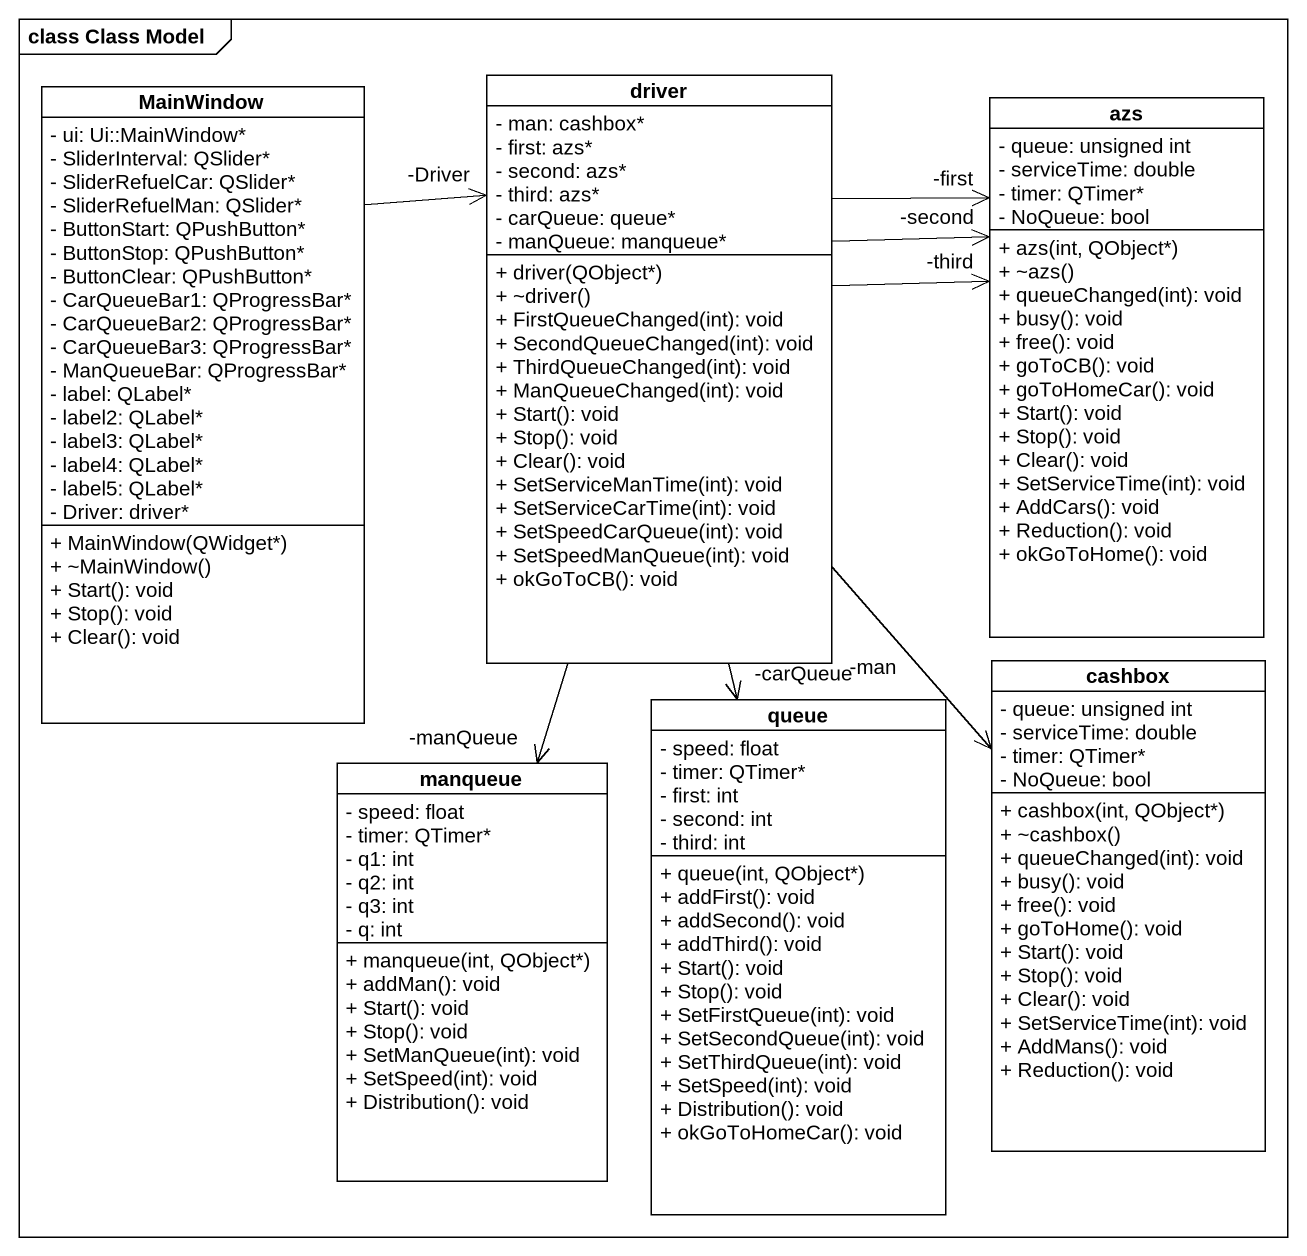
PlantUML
@startuml
mainframe class Class Model
hide circle
hide empty members
skinparam classAttributeIconSize 0
class MainWindow {
  - ui: Ui::MainWindow*
  - SliderInterval: QSlider*
  - SliderRefuelCar: QSlider*
  - SliderRefuelMan: QSlider*
  - ButtonStart: QPushButton*
  - ButtonStop: QPushButton*
  - ButtonClear: QPushButton*
  - CarQueueBar1: QProgressBar*
  - CarQueueBar2: QProgressBar*
  - CarQueueBar3: QProgressBar*
  - ManQueueBar: QProgressBar*
  - label: QLabel*
  - label2: QLabel*
  - label3: QLabel*
  - label4: QLabel*
  - label5: QLabel*
  - Driver: driver*
  + MainWindow(QWidget*)
  + ~MainWindow()
  + Start(): void
  + Stop(): void
  + Clear(): void
}
class driver {
  - man: cashbox*
  - first: azs*
  - second: azs*
  - third: azs*
  - carQueue: queue*
  - manQueue: manqueue*
  + driver(QObject*)
  + ~driver()
  + FirstQueueChanged(int): void
  + SecondQueueChanged(int): void
  + ThirdQueueChanged(int): void
  + ManQueueChanged(int): void
  + Start(): void
  + Stop(): void
  + Clear(): void
  + SetServiceManTime(int): void
  + SetServiceCarTime(int): void
  + SetSpeedCarQueue(int): void
  + SetSpeedManQueue(int): void
  + okGoToCB(): void
}
class azs {
  - queue: unsigned int
  - serviceTime: double
  - timer: QTimer*
  - NoQueue: bool
  + azs(int, QObject*)
  + ~azs()
  + queueChanged(int): void
  + busy(): void
  + free(): void
  + goToCB(): void
  + goToHomeCar(): void
  + Start(): void
  + Stop(): void
  + Clear(): void
  + SetServiceTime(int): void
  + AddCars(): void
  + Reduction(): void
  + okGoToHome(): void
}
class cashbox {
  - queue: unsigned int
  - serviceTime: double
  - timer: QTimer*
  - NoQueue: bool
  + cashbox(int, QObject*)
  + ~cashbox()
  + queueChanged(int): void
  + busy(): void
  + free(): void
  + goToHome(): void
  + Start(): void
  + Stop(): void
  + Clear(): void
  + SetServiceTime(int): void
  + AddMans(): void
  + Reduction(): void
}
class manqueue {
  - speed: float
  - timer: QTimer*
  - q1: int
  - q2: int
  - q3: int
  - q: int
  + manqueue(int, QObject*)
  + addMan(): void
  + Start(): void
  + Stop(): void
  + SetManQueue(int): void
  + SetSpeed(int): void
  + Distribution(): void
}
class "queue" as queue_ {
  - speed: float
  - timer: QTimer*
  - first: int
  - second: int
  - third: int
  + queue(int, QObject*)
  + addFirst(): void
  + addSecond(): void
  + addThird(): void
  + Start(): void
  + Stop(): void
  + SetFirstQueue(int): void
  + SetSecondQueue(int): void
  + SetThirdQueue(int): void
  + SetSpeed(int): void
  + Distribution(): void
  + okGoToHomeCar(): void
}
MainWindow -right-> "-Driver" driver
driver -right-> "-first" azs
driver -right-> "-second" azs
driver -right-> "-third" azs
driver --> "-man" cashbox
driver --> "-manQueue" manqueue
driver --> "-carQueue" queue_
@enduml
